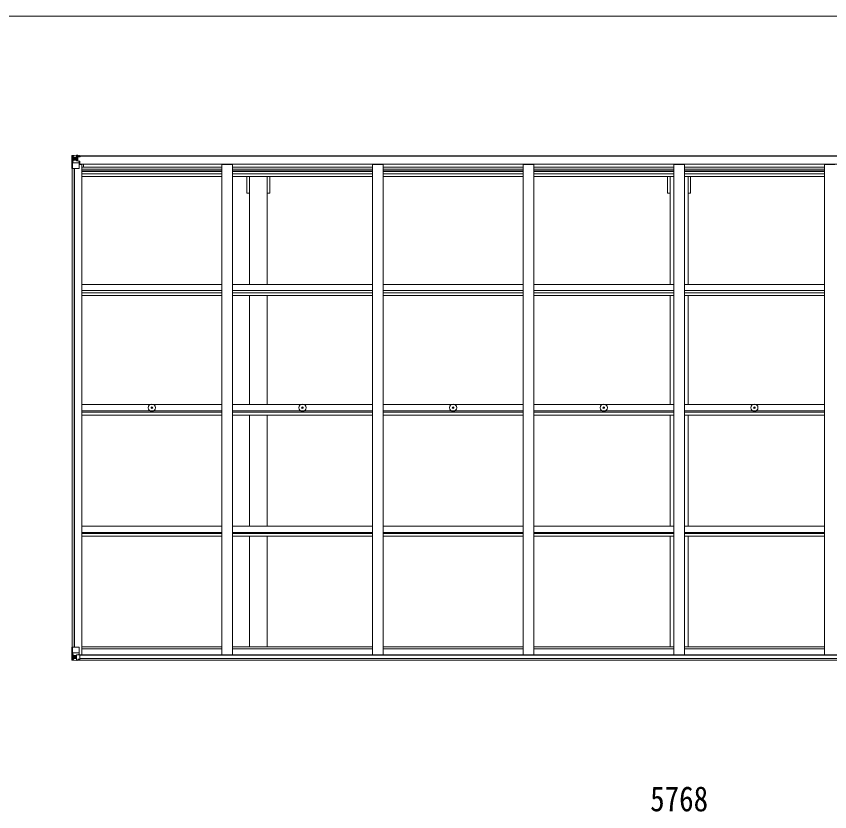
# Model space of a CAD drawing. Units: millimetres at full size, sheet at 1:25; details may follow other scales. Extents: x -6988 to 7066, y -4877 to 4823.
# Drawn here: x -300 to 3566, y 1042 to 4823 of the extents above; entities that cross this region are included whole.
import ezdxf
from ezdxf.enums import TextEntityAlignment as Align

# ---------------------------------------------------------------- set-up
doc = ezdxf.new("R2010")
doc.units = ezdxf.units.MM
doc.header["$LTSCALE"] = 25
for name, color, linetype, lineweight in [('0-1_本体', 4, 'Continuous', 9), ('0-2_部品', 7, 'Continuous', 9), ('0-A_寸法', 6, 'Continuous', 9), ('F-0_240', 7, 'Continuous', 9)]:
    doc.layers.add(name, color=color, linetype=linetype, lineweight=lineweight)
doc.styles.add('ＭＳ ゴシック', font='')
doc.styles.get('ＭＳ ゴシック').set_extended_font_data('MS Gothic')

msp = doc.modelspace()

# ---------------------------------------------------------------- linework, layer by layer
at = {"layer": '0-1_本体'}
for p, q in [((-12.37, 4160.15), (5712.63, 4160.15)), ((-12.37, 4158.09), (5712.63, 4158.09)), ((-33.87, 1824.06), (-33.87, 4099.16)), ((-24.87, 1824.06), (-24.87, 4099.16)), ((-24.17, 1824.06), (-24.17, 4099.16)), ((-1.87, 4118.24), (11.13, 4118.24)), ((11.13, 1787.71), (11.13, 4118.24)), ((11.13, 4104.81), (677.13, 4104.81)), ((18.63, 4119.89), (5681.63, 4119.89)), ((18.63, 4104.81), (18.63, 4119.89)), ((677.13, 4117.82), (727.13, 4117.82)), ((677.13, 1787.71), (677.13, 4117.82)), ((727.13, 1787.71), (727.13, 4117.82)), ((727.13, 4104.81), (1393.13, 4104.81)), ((1393.13, 4117.82), (1443.13, 4117.82)), ((1393.13, 1787.71), (1393.13, 4117.82)), ((1443.13, 1787.71), (1443.13, 4117.82)), ((1443.13, 4104.81), (2109.13, 4104.81)), ((2109.13, 4117.82), (2159.13, 4117.82)), ((2109.13, 1787.71), (2109.13, 4117.82)), ((2159.13, 1787.71), (2159.13, 4117.82)), ((2159.13, 4104.81), (2825.13, 4104.81)), ((2825.13, 4117.82), (2875.13, 4117.82)), ((2825.13, 1787.71), (2825.13, 4117.82)), ((2875.13, 1787.71), (2875.13, 4117.82)), ((2875.13, 4104.81), (3541.13, 4104.81)), ((3541.13, 4117.82), (3591.13, 4117.82)), ((3541.13, 1787.71), (3541.13, 4117.82)), ((11.13, 4095.45), (677.13, 4095.45)), ((11.13, 4088.38), (677.13, 4088.38)), ((11.13, 4084.59), (677.13, 4084.59)), ((11.13, 4073.24), (677.13, 4073.24)), ((11.13, 4060.42), (677.13, 4060.42)), ((727.13, 4095.45), (1393.13, 4095.45)), ((727.13, 4088.38), (1393.13, 4088.38)), ((727.13, 4084.59), (1393.13, 4084.59)), ((727.13, 4073.24), (1393.13, 4073.24)), ((727.13, 4060.42), (1393.13, 4060.42)), ((807.63, 3547.63), (807.63, 4060.42)), ((892.63, 3547.63), (892.63, 4060.42)), ((905.13, 3981.42), (905.13, 4060.42)), ((1443.13, 4095.45), (2109.13, 4095.45)), ((1443.13, 4088.38), (2109.13, 4088.38)), ((1443.13, 4084.59), (2109.13, 4084.59)), ((1443.13, 4073.24), (2109.13, 4073.24)), ((1443.13, 4060.42), (2109.13, 4060.42)), ((2159.13, 4095.45), (2825.13, 4095.45)), ((2159.13, 4088.38), (2825.13, 4088.38)), ((2159.13, 4084.59), (2825.13, 4084.59)), ((2159.13, 4073.24), (2825.13, 4073.24)), ((2159.13, 4060.42), (2825.13, 4060.42)), ((2807.63, 3547.63), (2807.63, 4060.42)), ((2875.13, 4095.45), (3541.13, 4095.45)), ((2875.13, 4088.38), (3541.13, 4088.38)), ((2875.13, 4084.59), (3541.13, 4084.59)), ((2875.13, 4073.24), (3541.13, 4073.24)), ((2875.13, 4060.42), (2905.13, 4060.42)), ((2892.63, 3547.63), (2892.63, 4060.42)), ((2905.13, 4060.42), (3541.13, 4060.42)), ((2905.13, 3981.42), (2905.13, 4060.42)), ((905.13, 3981.42), (892.63, 3981.42)), ((2905.13, 3981.42), (2892.63, 3981.42)), ((11.13, 3547.63), (677.13, 3547.63)), ((11.13, 3518.67), (677.13, 3518.67)), ((727.13, 3547.63), (1393.13, 3547.63)), ((727.13, 3518.67), (1393.13, 3518.67)), ((1443.13, 3547.63), (2109.13, 3547.63)), ((1443.13, 3518.67), (2109.13, 3518.67)), ((2159.13, 3547.63), (2825.13, 3547.63)), ((2159.13, 3518.67), (2825.13, 3518.67)), ((2875.13, 3547.63), (2877.63, 3547.63)), ((2875.13, 3518.67), (3541.13, 3518.67)), ((2877.63, 3547.63), (3541.13, 3547.63)), ((11.13, 3508.56), (677.13, 3508.56)), ((11.13, 3495.7), (677.13, 3495.7)), ((727.13, 3508.56), (1393.13, 3508.56)), ((727.13, 3495.7), (1393.13, 3495.7)), ((807.63, 2976.82), (807.63, 3495.7)), ((892.63, 2976.82), (892.63, 3495.7)), ((1443.13, 3508.56), (2109.13, 3508.56)), ((1443.13, 3495.7), (2109.13, 3495.7)), ((2159.13, 3508.56), (2825.13, 3508.56)), ((2159.13, 3495.7), (2825.13, 3495.7)), ((2807.63, 2976.82), (2807.63, 3495.7)), ((2875.13, 3508.56), (3541.13, 3508.56)), ((2875.13, 3495.7), (2877.63, 3495.7)), ((2877.63, 3495.7), (3541.13, 3495.7)), ((2892.63, 2976.82), (2892.63, 3495.7)), ((11.13, 2976.82), (677.13, 2976.82)), ((11.13, 2947.38), (677.13, 2947.38)), ((11.13, 2940.25), (677.13, 2940.25)), ((727.13, 2976.82), (1393.13, 2976.82)), ((727.13, 2947.38), (1393.13, 2947.38)), ((727.13, 2940.25), (1393.13, 2940.25)), ((1443.13, 2976.82), (2109.13, 2976.82)), ((1443.13, 2947.38), (2109.13, 2947.38)), ((1443.13, 2940.25), (2109.13, 2940.25)), ((2159.13, 2976.82), (2825.13, 2976.82)), ((2159.13, 2947.38), (2825.13, 2947.38)), ((2159.13, 2940.25), (2825.13, 2940.25)), ((2875.13, 2976.82), (2877.63, 2976.82)), ((2875.13, 2947.38), (3541.13, 2947.38)), ((2875.13, 2940.25), (3541.13, 2940.25)), ((2877.63, 2976.82), (3541.13, 2976.82)), ((11.13, 2927.28), (677.13, 2927.28)), ((727.13, 2927.28), (1393.13, 2927.28)), ((807.63, 2398.41), (807.63, 2927.28)), ((892.63, 2398.41), (892.63, 2927.28)), ((1443.13, 2927.28), (2109.13, 2927.28)), ((2159.13, 2927.28), (2825.13, 2927.28)), ((2807.63, 2398.41), (2807.63, 2927.28)), ((2875.13, 2927.28), (2877.63, 2927.28)), ((2877.63, 2927.28), (3541.13, 2927.28)), ((2892.63, 2398.41), (2892.63, 2927.28)), ((11.13, 2398.41), (677.13, 2398.41)), ((727.13, 2398.41), (1393.13, 2398.41)), ((1443.13, 2398.41), (2109.13, 2398.41)), ((2159.13, 2398.41), (2825.13, 2398.41)), ((2877.63, 2398.41), (3541.13, 2398.41)), ((11.13, 2368.61), (677.13, 2368.61)), ((11.13, 2364.83), (677.13, 2364.83)), ((727.13, 2368.61), (1393.13, 2368.61)), ((727.13, 2364.83), (1393.13, 2364.83)), ((1443.13, 2368.61), (2109.13, 2368.61)), ((1443.13, 2364.83), (2109.13, 2364.83)), ((2159.13, 2368.61), (2825.13, 2368.61)), ((2159.13, 2364.83), (2825.13, 2364.83)), ((2875.13, 2368.61), (3541.13, 2368.61)), ((2875.13, 2364.83), (3541.13, 2364.83)), ((11.13, 2351.8), (677.13, 2351.8)), ((727.13, 2351.8), (1393.13, 2351.8)), ((807.63, 1824.93), (807.63, 2351.8)), ((892.63, 1824.93), (892.63, 2351.8)), ((1443.13, 2351.8), (2109.13, 2351.8)), ((2159.13, 2351.8), (2825.13, 2351.8)), ((2807.63, 1824.93), (2807.63, 2351.8)), ((2877.63, 2351.8), (3541.13, 2351.8)), ((2892.63, 1824.93), (2892.63, 2351.8)), ((11.13, 1824.93), (677.13, 1824.93)), ((727.13, 1824.93), (1393.13, 1824.93)), ((1443.13, 1824.93), (2109.13, 1824.93)), ((2159.13, 1824.93), (2825.13, 1824.93)), ((2875.13, 1824.93), (3541.13, 1824.93)), ((2.09, 1787.69), (5698.17, 1787.69)), ((2.63, 1785.34), (5697.63, 1785.34)), ((11.13, 1815.8), (677.13, 1815.8)), ((727.13, 1815.8), (1393.13, 1815.8)), ((1443.13, 1815.8), (2109.13, 1815.8)), ((2159.13, 1815.8), (2825.13, 1815.8)), ((2875.13, 1815.8), (3541.13, 1815.8)), ((-7.37, 1762.26), (5707.63, 1762.26)), ((2.63, 1769.68), (5697.63, 1769.68))]:
    msp.add_line(p, q, dxfattribs=at)
for points in [[(807.63, 3981.42), (795.13, 3981.42), (795.13, 4060.42)], [(2807.63, 3981.42), (2795.13, 3981.42), (2795.13, 4060.42)]]:
    msp.add_lwpolyline(points, dxfattribs=at)
at = {"layer": '0-2_部品'}
for p, q in [((-35.87, 4160.09), (-35.87, 4160.05)), ((-34.93, 4161.1), (-34.93, 4161.1)), ((-34.93, 4161.05), (-34.93, 4161.09)), ((-25.96, 4161.48), (-33.88, 4161.01)), ((-33.02, 4160.04), (-33.03, 4159.97)), ((-33.03, 4099.38), (-33.03, 4159.97)), ((-32.48, 4126.27), (-28.34, 4138.35)), ((-29.06, 4156.59), (-31.79, 4160.26)), ((-28.2, 4153.09), (-25.87, 4153.14)), ((-28.2, 4139.61), (-28.2, 4153.09)), ((-25.87, 4139.58), (-28.2, 4139.61)), ((-13.87, 4162.27), (-25.87, 4161.49)), ((-25.87, 4153.14), (-13.87, 4153.14)), ((-25.87, 4139.58), (-13.87, 4139.58)), ((-25.87, 4139.58), (-25.87, 4139.58)), ((-20.39, 4145.94), (-20.39, 4144.98)), ((-14.87, 4153.14), (-13.87, 4153.14)), ((-7.37, 4162.78), (-13.87, 4162.38)), ((-13.87, 4136.29), (-13.87, 4162.38)), ((-13.87, 4161.5), (-7.37, 4161.9)), ((-12.37, 4156.68), (-13.87, 4156.68)), ((-12.37, 4153.14), (-13.87, 4153.14)), ((-12.37, 4139.58), (-13.87, 4139.58)), ((-7.37, 4160.97), (-12.37, 4160.88)), ((-11.87, 4156.32), (-12.37, 4156.32)), ((-8.37, 4151.39), (-12.37, 4151.39)), ((-8.37, 4143.18), (-12.37, 4143.18)), ((-12.26, 4155.02), (-8.37, 4155.02)), ((-11.87, 4157.34), (-11.87, 4155.39)), ((-3.87, 4157.34), (-11.87, 4157.34)), ((-3.87, 4157.32), (-11.87, 4157.32)), ((-1.87, 4155.48), (-11.87, 4155.39)), ((-11.87, 4155.22), (-11.87, 4155.39)), ((-11.87, 4155.39), (-11.87, 4155.39)), ((-8.37, 4135.28), (-8.37, 4155.25)), ((-7.37, 4161.9), (-7.37, 4162.78)), ((-7.37, 4161.38), (-7.37, 4161.9)), ((-7.37, 4161.38), (-7.37, 4160.97)), ((-7.37, 4160.97), (-7.37, 4160.15)), ((-2.37, 4160.58), (-2.37, 4160.15)), ((-2.07, 4160.58), (-2.37, 4160.58)), ((-2.07, 4160.58), (-0.38, 4160.15)), ((-1.87, 4157.08), (3.13, 4157.08)), ((-1.87, 4155.48), (-1.87, 4157.08)), ((3.13, 4158.09), (3.13, 4157.08)), ((3.13, 4157.08), (4.13, 4157.08)), ((4.13, 4157.08), (4.13, 4158.09)), ((4.13, 4157.08), (4.13, 4155.52)), ((4.13, 4155.4), (4.13, 4155.52)), ((-33.03, 4099.38), (-2.87, 4099.38)), ((-32.48, 4126.27), (-25.87, 4126.05)), ((-25.87, 4126.05), (-1.87, 4126.05)), ((-13.04, 4136.03), (-2.7, 4134.37)), ((-13.04, 4135.39), (-13.04, 4136.03)), ((-2.7, 4133.74), (-13.04, 4135.39)), ((-2.7, 4134.37), (-2.7, 4133.74)), ((-2.42, 4134.3), (1.63, 4134.26)), ((-1.87, 4100.38), (-1.87, 4133.48)), ((2.63, 4122.38), (-1.87, 4122.38)), ((18.63, 4119.07), (-1.87, 4119.07)), ((2.63, 4134.25), (1.63, 4134.26)), ((1.63, 4132.53), (2.63, 4132.53)), ((2.63, 4119.07), (2.63, 4134.25)), ((341.89, 2962.61), (342.99, 2962.63)), ((341.89, 2961.61), (342.99, 2961.59)), ((342.99, 2962.63), (343.51, 2962.73)), ((342.99, 2961.59), (343.51, 2961.49)), ((343.61, 2963.25), (343.51, 2962.73)), ((343.61, 2960.97), (343.51, 2961.49)), ((343.63, 2964.35), (343.61, 2963.25)), ((343.63, 2959.86), (343.61, 2960.97)), ((344.63, 2964.35), (344.65, 2963.25)), ((344.63, 2959.86), (344.65, 2960.97)), ((344.65, 2963.25), (344.75, 2962.73)), ((344.65, 2960.97), (344.75, 2961.49)), ((345.27, 2962.63), (344.75, 2962.73)), ((345.27, 2961.59), (344.75, 2961.49)), ((346.38, 2962.61), (345.27, 2962.63)), ((346.38, 2961.61), (345.27, 2961.59)), ((1057.89, 2962.61), (1058.99, 2962.63)), ((1057.89, 2961.61), (1058.99, 2961.59)), ((1058.99, 2962.63), (1059.51, 2962.73)), ((1058.99, 2961.59), (1059.51, 2961.49)), ((1059.61, 2963.25), (1059.51, 2962.73)), ((1059.61, 2960.97), (1059.51, 2961.49)), ((1059.63, 2964.35), (1059.61, 2963.25)), ((1059.63, 2959.86), (1059.61, 2960.97)), ((1060.63, 2964.35), (1060.65, 2963.25)), ((1060.63, 2959.86), (1060.65, 2960.97)), ((1060.65, 2963.25), (1060.75, 2962.73)), ((1060.65, 2960.97), (1060.75, 2961.49)), ((1061.27, 2962.63), (1060.75, 2962.73)), ((1061.27, 2961.59), (1060.75, 2961.49)), ((1062.38, 2962.61), (1061.27, 2962.63)), ((1062.38, 2961.61), (1061.27, 2961.59)), ((1773.89, 2962.61), (1774.99, 2962.63)), ((1773.89, 2961.61), (1774.99, 2961.59)), ((1774.99, 2962.63), (1775.51, 2962.73)), ((1774.99, 2961.59), (1775.51, 2961.49)), ((1775.61, 2963.25), (1775.51, 2962.73)), ((1775.61, 2960.97), (1775.51, 2961.49)), ((1775.63, 2964.35), (1775.61, 2963.25)), ((1775.63, 2959.86), (1775.61, 2960.97)), ((1776.63, 2964.35), (1776.65, 2963.25)), ((1776.63, 2959.86), (1776.65, 2960.97)), ((1776.65, 2963.25), (1776.75, 2962.73)), ((1776.65, 2960.97), (1776.75, 2961.49)), ((1777.27, 2962.63), (1776.75, 2962.73)), ((1777.27, 2961.59), (1776.75, 2961.49)), ((1778.38, 2962.61), (1777.27, 2962.63)), ((1778.38, 2961.61), (1777.27, 2961.59)), ((2489.89, 2962.61), (2490.99, 2962.63)), ((2489.89, 2961.61), (2490.99, 2961.59)), ((2490.99, 2962.63), (2491.51, 2962.73)), ((2490.99, 2961.59), (2491.51, 2961.49)), ((2491.61, 2963.25), (2491.51, 2962.73)), ((2491.61, 2960.97), (2491.51, 2961.49)), ((2491.63, 2964.35), (2491.61, 2963.25)), ((2491.63, 2959.86), (2491.61, 2960.97)), ((2492.63, 2964.35), (2492.65, 2963.25)), ((2492.63, 2959.86), (2492.65, 2960.97)), ((2492.65, 2963.25), (2492.75, 2962.73)), ((2492.65, 2960.97), (2492.75, 2961.49)), ((2493.27, 2962.63), (2492.75, 2962.73)), ((2493.27, 2961.59), (2492.75, 2961.49)), ((2494.38, 2962.61), (2493.27, 2962.63)), ((2494.38, 2961.61), (2493.27, 2961.59)), ((3205.89, 2962.61), (3206.99, 2962.63)), ((3205.89, 2961.61), (3206.99, 2961.59)), ((3206.99, 2962.63), (3207.51, 2962.73)), ((3206.99, 2961.59), (3207.51, 2961.49)), ((3207.61, 2963.25), (3207.51, 2962.73)), ((3207.61, 2960.97), (3207.51, 2961.49)), ((3207.63, 2964.35), (3207.61, 2963.25)), ((3207.63, 2959.86), (3207.61, 2960.97)), ((3208.63, 2964.35), (3208.65, 2963.25)), ((3208.63, 2959.86), (3208.65, 2960.97)), ((3208.65, 2963.25), (3208.75, 2962.73)), ((3208.65, 2960.97), (3208.75, 2961.49)), ((3209.27, 2962.63), (3208.75, 2962.73)), ((3209.27, 2961.59), (3208.75, 2961.49)), ((3210.38, 2962.61), (3209.27, 2962.63)), ((3210.38, 2961.61), (3209.27, 2961.59)), ((-35.87, 1824.06), (-2.87, 1824.06)), ((-35.87, 1763.35), (-35.87, 1824.06)), ((-33.03, 1824.06), (-33.03, 1763.47)), ((-1.87, 1823.06), (-1.87, 1789.96)), ((-32.48, 1797.18), (-25.87, 1797.39)), ((-32.48, 1797.18), (-28.34, 1785.09)), ((-25.87, 1783.86), (-28.2, 1783.83)), ((-28.2, 1783.83), (-28.2, 1770.36)), ((-25.87, 1797.39), (-1.87, 1797.39)), ((-25.87, 1783.86), (-25.87, 1783.86)), ((-13.87, 1783.86), (-25.87, 1783.86)), ((-13.87, 1787.85), (-7.37, 1787.85)), ((-13.87, 1787.85), (-13.87, 1761.06)), ((-2.69, 1789.7), (-13.04, 1788.05)), ((-13.04, 1788.05), (-13.04, 1787.85)), ((-10.35, 1787.85), (-2.69, 1789.07)), ((-7.37, 1787.85), (1.63, 1787.81)), ((-2.69, 1789.07), (-2.69, 1789.7)), ((2.63, 1786.9), (2.63, 1766.75)), ((-34.93, 1762.39), (-34.93, 1762.35)), ((-25.96, 1761.96), (-33.88, 1762.43)), ((-33.02, 1763.41), (-33.03, 1763.47)), ((-29.06, 1766.85), (-31.79, 1763.18)), ((-28.2, 1770.36), (-25.87, 1770.3)), ((-25.87, 1770.3), (-13.87, 1770.3)), ((-13.87, 1761.17), (-25.87, 1761.96)), ((-21.35, 1777.5), (-21.35, 1778.46)), ((-7.37, 1760.66), (-7.37, 1766.61)), ((1.63, 1766.03), (-7.37, 1765.98))]:
    msp.add_line(p, q, dxfattribs=at)
for points in [[(-35.87, 4160.05), (-35.87, 4099.38), (-33.03, 4099.38)], [(-34.93, 4161.1), (-25.87, 4161.65), (-13.87, 4162.38)], [(-22.31, 4146.9), (-23.27, 4146.9), (-23.27, 4147.86), (-22.31, 4147.86)], [(-21.35, 4148.82), (-21.35, 4149.78), (-20.39, 4149.78), (-20.39, 4148.82)], [(-20.39, 4144.98), (-21.35, 4144.98), (-21.35, 4145.94)], [(-19.43, 4147.86), (-18.47, 4147.86), (-18.47, 4146.9), (-19.43, 4146.9)], [(-7.37, 4161.38), (-12.37, 4161.38), (-12.37, 4135.92)], [(-11.87, 4156.32), (-3.87, 4156.32), (-3.87, 4158.09)], [(3.13, 4155.35), (-11.87, 4155.22), (-11.87, 4155.22)], [(-1.87, 4155.48), (-1.87, 4155.47), (4.13, 4155.52)], [(1.63, 4134.26), (1.63, 4132.53), (-1.87, 4132.51)], [(-34.93, 1762.35), (-25.87, 1761.79), (-7.37, 1760.66)], [(-22.31, 1775.58), (-23.27, 1775.58), (-23.27, 1776.54), (-22.31, 1776.54)], [(-21.35, 1778.46), (-20.39, 1778.46), (-20.39, 1777.5)], [(-20.39, 1774.62), (-20.39, 1773.66), (-21.35, 1773.66), (-21.35, 1774.62)], [(-19.43, 1776.54), (-18.47, 1776.54), (-18.47, 1775.58), (-19.43, 1775.58)], [(2.63, 1766.75), (2.62, 1766.64), (-7.37, 1766.61)]]:
    msp.add_lwpolyline(points, dxfattribs=at)
for centre, radius in [((-20.87, 4147.38), 5.3), ((344.13, 2962.11), 17), ((1060.13, 2962.11), 17), ((1776.13, 2962.11), 17), ((2492.13, 2962.11), 17), ((3208.13, 2962.11), 17), ((344.13, 2962.11), 4), ((1060.13, 2962.11), 4), ((1776.13, 2962.11), 4), ((2492.13, 2962.11), 4), ((3208.13, 2962.11), 4), ((-20.87, 1776.06), 5.3)]:
    msp.add_circle(centre, radius, dxfattribs=at)
for centre, radius, start, end in [((-34.87, 4160.1), 1, 93.50017, 180.00079), ((-34.87, 4160.09), 0.999, 93.4424, 179.95083), ((-34.87, 4160.05), 0.999, 93.4424, 179.95083), ((-33.72, 4173.7), 12.7, 269.24466, 275.10311), ((-31.74, 4160.09), 1.28, 131.17831, 182.45895), ((-22.31, 4148.82), 0.96, 270, 0), ((-22.31, 4145.94), 0.96, 0, 90), ((-19.43, 4148.82), 0.96, 180, 270), ((-19.43, 4145.94), 0.96, 90, 180), ((-11.87, 4157.84), 0.5, 179.99802, 269.99691), ((-11.87, 4157.82), 0.5, 180.00109, 270.00109), ((-11.87, 4154.89), 0.5, 90.52895, 180.04464), ((-11.86, 4154.71), 0.513, 91.88028, 181.04707), ((3.27, 4163.04), 7.69, 268.96999, 276.43426), ((-12.93, 4136.96), 0.937, 182.32209, 263.26766), ((-12.93, 4136.32), 0.937, 182.32209, 263.26766), ((-2.87, 4100.38), 1, 270, 0), ((-2.8, 4133.44), 0.937, 2.32209, 83.26766), ((-2.8, 4132.81), 0.937, 2.32209, 83.26766), ((344.13, 2962.11), 2.3, 167.44414, 192.55586), ((344.13, 2962.11), 2.3, 77.44414, 102.55586), ((344.13, 2962.11), 2.3, 257.44414, 282.55586), ((344.13, 2962.11), 2.3, 347.44414, 12.55586), ((1060.13, 2962.11), 2.3, 167.44414, 192.55586), ((1060.13, 2962.11), 2.3, 77.44414, 102.55586), ((1060.13, 2962.11), 2.3, 257.44414, 282.55586), ((1060.13, 2962.11), 2.3, 347.44414, 12.55586), ((1776.13, 2962.11), 2.3, 167.44414, 192.55586), ((1776.13, 2962.11), 2.3, 77.44414, 102.55586), ((1776.13, 2962.11), 2.3, 257.44414, 282.55586), ((1776.13, 2962.11), 2.3, 347.44414, 12.55586), ((2492.13, 2962.11), 2.3, 167.44414, 192.55586), ((2492.13, 2962.11), 2.3, 77.44414, 102.55586), ((2492.13, 2962.11), 2.3, 257.44414, 282.55586), ((2492.13, 2962.11), 2.3, 347.44414, 12.55586), ((3208.13, 2962.11), 2.3, 167.44414, 192.55586), ((3208.13, 2962.11), 2.3, 77.44414, 102.55586), ((3208.13, 2962.11), 2.3, 257.44414, 282.55586), ((3208.13, 2962.11), 2.3, 347.44414, 12.55586), ((-2.87, 1823.06), 1, 0, 90), ((-12.93, 1787.12), 0.937, 96.73234, 129.06602), ((-2.8, 1790.63), 0.937, 276.73234, 357.67791), ((-2.8, 1790), 0.937, 276.73234, 357.67791), ((-34.87, 1763.39), 0.999, 180.04917, 266.5576), ((-34.87, 1763.35), 0.999, 180.04917, 266.5576), ((-34.87, 1763.34), 1, 179.99921, 266.49983), ((-33.72, 1749.74), 12.7, 84.89689, 90.75534), ((-31.74, 1763.35), 1.28, 177.54105, 228.82169), ((-22.31, 1777.5), 0.96, 270, 0), ((-22.31, 1774.62), 0.96, 0, 90), ((-19.43, 1777.5), 0.96, 180, 270), ((-19.43, 1774.62), 0.96, 90, 180)]:
    msp.add_arc(centre, radius, start, end, dxfattribs=at)
for centre, major_axis, ratio, start_param, end_param in [((166.07, 4173.41), (201, 12.36), 0.060933, 3.1373463, 3.1378449), ((-32.93, 4161.17), (2, 0.12), 0.060933, 3.1378449, 4.2119296), ((-32.74, 4158.08), (-0.02, 3), 0.466854, 5.5234897, 6.1575023), ((-31.07, 4153.01), (0.03, 5), 0.573921, 4.7320603, 5.5159136), ((-29.61, 4139.64), (0, 3), 0.468246, 4.2703918, 4.7058971), ((-107.62, 4153.14), (81.75, 0), 0.061163, 0, 0.0007725), ((-31.76, 4128.61), (0.85, 2.32), 0.403757, 2.3087461, 3.2744049), ((-31.76, 1794.83), (0.85, -2.32), 0.403757, 3.0087805, 3.9744392), ((-29.61, 1783.81), (0, -3), 0.468246, 1.5772882, 2.0127935), ((1.63, 1786.91), (1, -0.021), 0.906239, 0.0187047, 1.589501), ((-32.93, 1762.27), (2, -0.12), 0.060933, 2.0712557, 3.1453404), ((166.07, 1750.04), (201, -12.36), 0.060933, 3.1453404, 3.145839), ((-32.74, 1765.37), (-0.02, -3), 0.466854, 0.125683, 0.7596956), ((-31.07, 1770.44), (0.03, -5), 0.573921, 0.7672717, 1.551125), ((-107.62, 1770.3), (81.75, 0), 0.061163, 6.2824128, 6.2831853), ((1.63, 1766.74), (1, 0.012), 0.707053, 4.7036637, 6.124411)]:
    msp.add_ellipse(centre, major_axis=major_axis, ratio=ratio, start_param=start_param, end_param=end_param, dxfattribs=at)
at = {"layer": 'F-0_240', "color": 5}
msp.add_line((-6987.88, 4822.79), (6712.12, 4822.79), dxfattribs=at)

# ---------------------------------------------------------------- texts
at = {"layer": '0-A_寸法', "color": 7, "style": 'ＭＳ ゴシック', "width": 0.85}
msp.add_text('5768', height=119.1, dxfattribs=at).set_placement((2712.63, 1007.89), align=Align.BOTTOM_LEFT)

doc.saveas('drawing.dxf')
